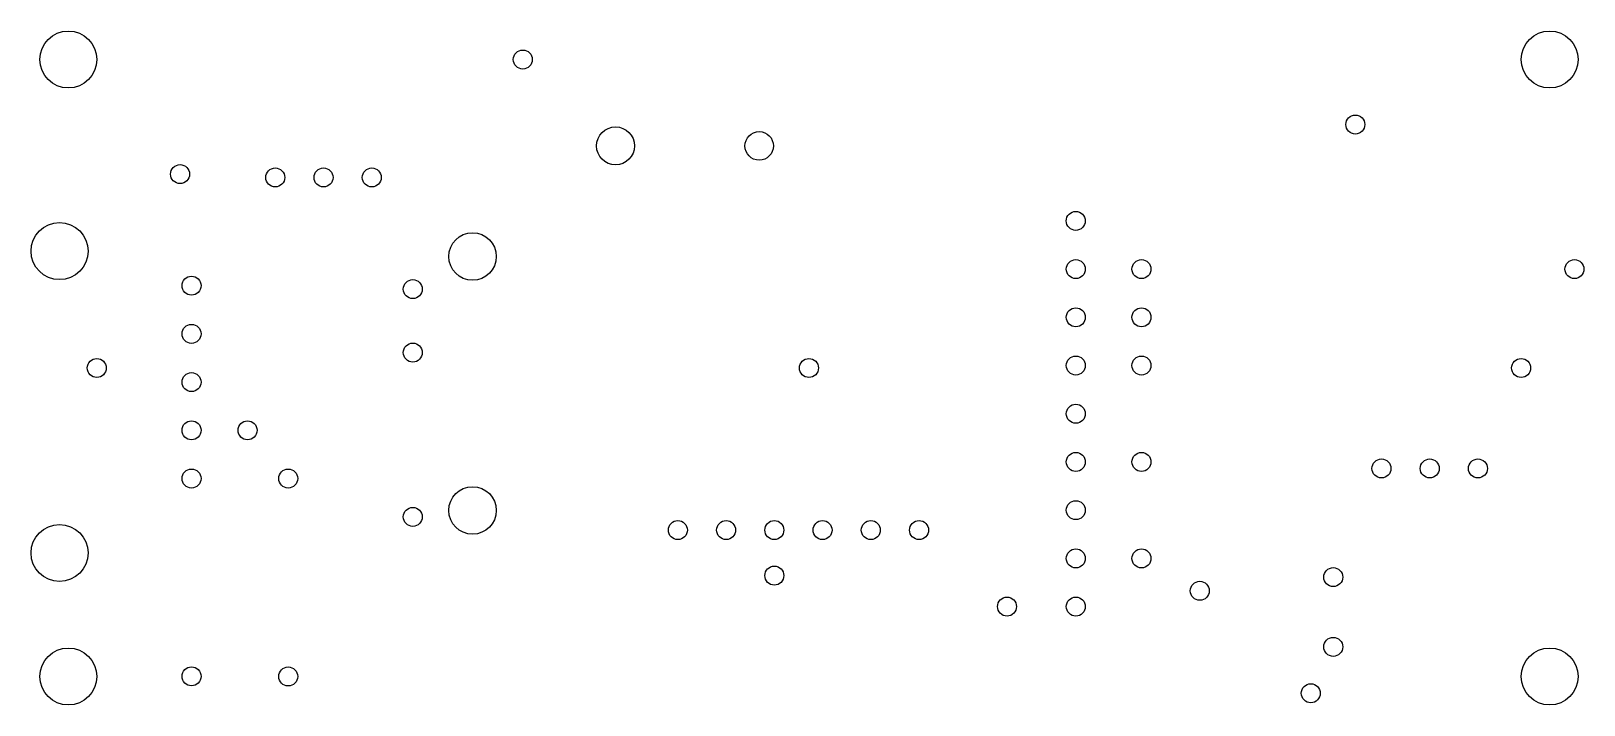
# Model space of a CAD drawing. Extents: x 1.5 to 83.3, y 2 to 37.5.
import ezdxf

# ---------------------------------------------------------------- set-up
doc = ezdxf.new("R2010")
doc.units = 0
doc.layers.get('0').update_dxf_attribs({"linetype": 'CONTINUOUS'})
doc.layers.add('txt', color=1, linetype='CONTINUOUS')

# ---------------------------------------------------------------- blocks, each defined once
blk = doc.blocks.new('D9500')
blk.add_circle((0, 0), 0.5)
blk = doc.blocks.new('D9501')
blk.add_circle((0, 0), 1.25)
blk = doc.blocks.new('D9502')
blk.add_circle((0, 0), 1.5)
blk = doc.blocks.new('D9503')
blk.add_circle((0, 0), 0.75)
blk = doc.blocks.new('D9504')
blk.add_circle((0, 0), 1)
blk = doc.blocks.new('D9505')
blk.add_circle((0, 0), 1.5)

msp = doc.modelspace()

# ---------------------------------------------------------------- block references
at = {"layer": 'txt'}
for name, p in [('D9505', (3.500007, 36.000072)), ('D9505', (81.500163, 36.000072)), ('D9500', (27.433155, 36.000072)), ('D9500', (71.268343, 32.575665)), ('D9504', (32.315865, 31.449763)), ('D9503', (39.87988, 31.449763)), ('D9500', (9.383719, 29.96296)), ('D9500', (14.399129, 29.78796)), ('D9500', (16.939134, 29.78796)), ('D9500', (19.479139, 29.78796)), ('D9500', (56.547213, 27.497955)), ('D9502', (3.039506, 25.906952)), ('D9501', (24.78725, 25.622551)), ('D9500', (56.551013, 24.96075)), ('D9500', (60.00732, 24.96075)), ('D9500', (82.805966, 24.96075)), ('D9500', (9.98882, 24.087948)), ('D9500', (21.639543, 23.906948)), ('D9500', (56.551013, 22.420745)), ('D9500', (60.00732, 22.420745)), ('D9500', (9.98882, 21.547943)), ('D9500', (21.639543, 20.560341)), ('D9500', (5.00001, 19.75004)), ('D9500', (42.500085, 19.75004)), ('D9500', (56.551013, 19.88074)), ('D9500', (60.00732, 19.88074)), ('D9500', (80.00016, 19.75004)), ('D9500', (9.98882, 19.007938)), ('D9500', (56.551013, 17.340735)), ('D9500', (9.98882, 16.467933)), ('D9500', (12.939126, 16.467933)), ('D9500', (56.551013, 14.80073)), ('D9500', (60.00732, 14.80073)), ('D9500', (72.645945, 14.457929)), ('D9500', (75.18595, 14.457929)), ('D9500', (77.725955, 14.457929)), ('D9500', (9.98882, 13.927928)), ('D9500', (15.08003, 13.927928)), ('D9501', (24.78725, 12.246424)), ('D9500', (21.639543, 11.906924)), ('D9500', (56.551013, 12.260725)), ('D9502', (3.039506, 10.00692)), ('D9500', (35.596171, 11.212722)), ('D9500', (38.136176, 11.212722)), ('D9500', (40.676181, 11.212722)), ('D9500', (43.216186, 11.212722)), ('D9500', (45.756192, 11.212722)), ('D9500', (48.296197, 11.212722)), ('D9500', (56.551013, 9.720719)), ('D9500', (60.00732, 9.720719)), ('D9500', (40.676181, 8.812718)), ('D9500', (70.10594, 8.735617)), ('D9500', (63.077626, 8.012616)), ('D9500', (52.927506, 7.180714)), ('D9500', (56.551013, 7.180714)), ('D9505', (3.500007, 3.500007)), ('D9500', (70.10594, 5.06011)), ('D9505', (81.500163, 3.500007)), ('D9500', (9.98882, 3.507007)), ('D9500', (15.08003, 3.500007)), ('D9500', (68.922238, 2.616105))]:
    msp.add_blockref(name, p, dxfattribs=at)

doc.saveas('drawing.dxf')
